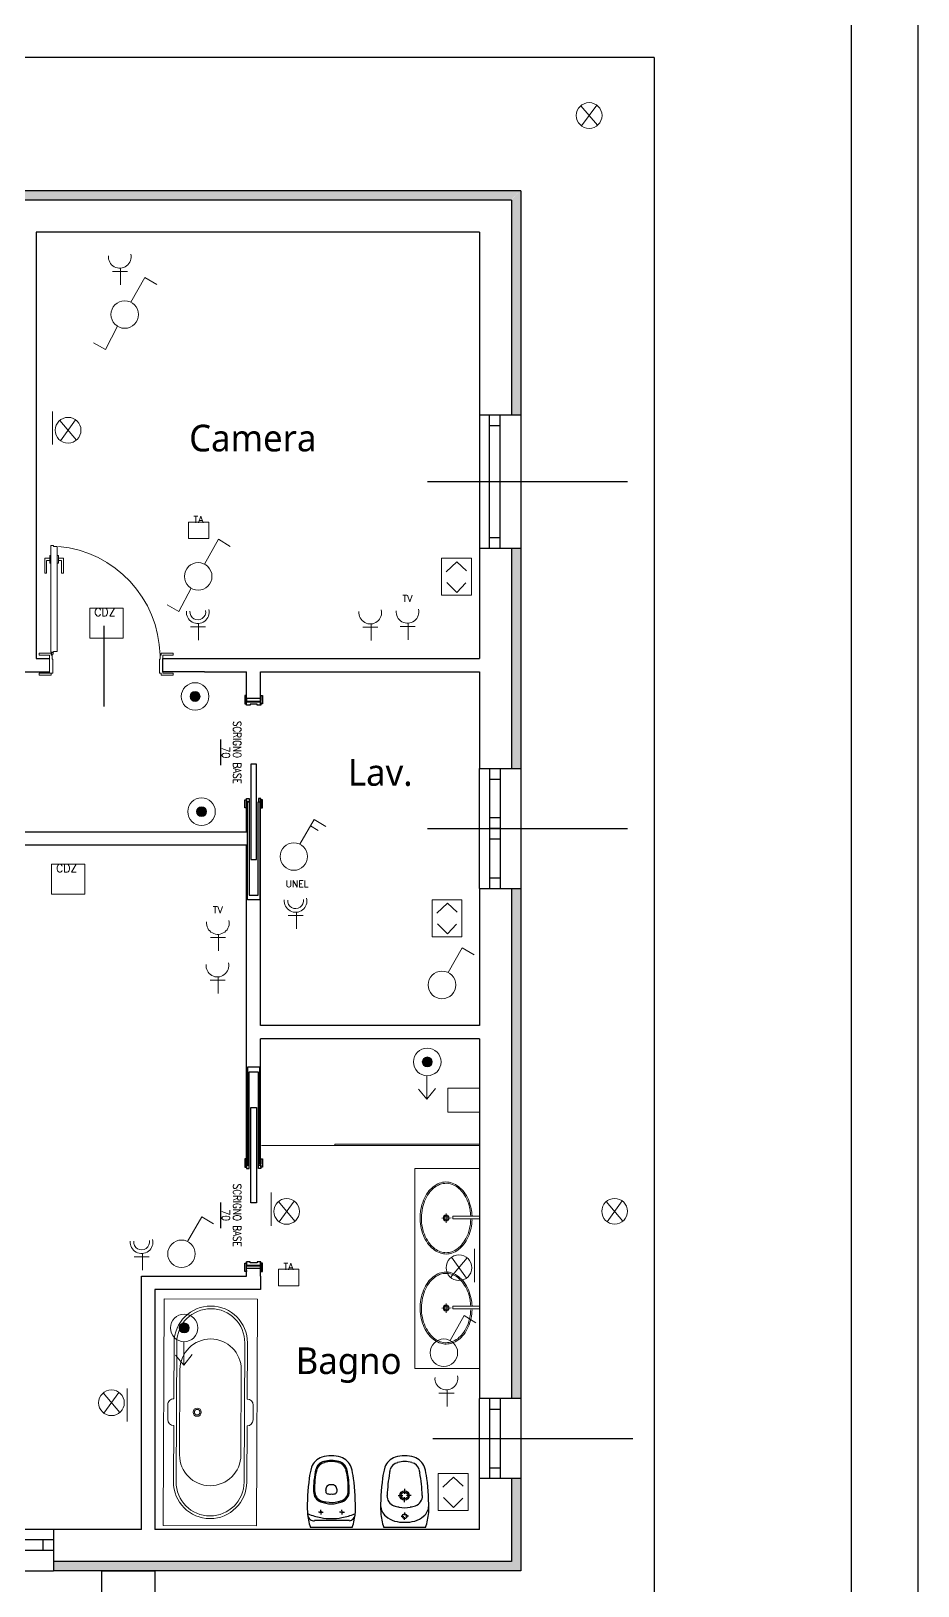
# Model space of a CAD drawing. Header units: millimetres. Extents: x 2622 to 2811, y 687 to 801.
# Drawn here: x 2664.33 to 2670.98, y 697.25 to 708.91 of the extents above; entities that cross this region are included whole.
import ezdxf
from ezdxf.enums import TextEntityAlignment as Align

# ---------------------------------------------------------------- set-up
doc = ezdxf.new("R2010")
doc.units = ezdxf.units.MM
doc.linetypes.add('CONTINUA', pattern=[0])
for name, color, linetype, lineweight in [('ARREDO', 5, 'Continuous', 13), ('scale', 2, 'Continuous', 13), ('solid', 252, 'Continuous', 9)]:
    doc.layers.add(name, color=color, linetype=linetype, lineweight=lineweight)
for name, color, linetype in [('Muri', 3, 'Continuous'), ('Quote', 252, 'Continuous'), ('Sottile', 5, 'Continuous'), ('Verde', 84, 'Continuous')]:
    doc.layers.add(name, color=color, linetype=linetype)
doc.styles.add('ROMNANS', font='romans.shx')
doc.styles.add('SIMPLEX', font='simplex.shx', dxfattribs={"width": 0.7})
doc.styles.add('STYLE2', font='l_10646.ttf')

# ---------------------------------------------------------------- blocks, each defined once
blk = doc.blocks.new('addas')
at = {"layer": 'ARREDO'}
for p, q in [((2700.222, 887.952), (2700.222, 888.132)), ((2700.458, 888.132), (2700.222, 888.132)), ((2700.458, 887.952), (2700.222, 887.952)), ((2700.458, 887.703), (2698.823, 887.703)), ((2700.458, 887.713), (2699.374, 887.713)), ((2699.374, 887.713), (2699.374, 887.703)), ((2700.458, 887.531), (2699.973, 887.531)), ((2699.973, 886.031), (2699.973, 887.531)), ((2700.258, 887.153), (2700.258, 887.173)), ((2700.258, 887.173), (2700.458, 887.173)), ((2700.458, 887.153), (2700.258, 887.153)), ((2698.087, 884.854), (2698.094, 886.554)), ((2698.094, 886.554), (2698.794, 886.551)), ((2698.794, 886.551), (2698.787, 884.851)), ((2700.258, 886.478), (2700.258, 886.498)), ((2700.258, 886.498), (2700.458, 886.498)), ((2700.458, 886.478), (2700.258, 886.478)), ((2698.166, 885.803), (2698.168, 886.225)), ((2698.183, 885.181), (2698.188, 886.225)), ((2698.698, 886.223), (2698.693, 885.179)), ((2698.718, 886.223), (2698.716, 885.801)), ((2698.209, 885.383), (2698.212, 886.023)), ((2698.672, 886.021), (2698.669, 885.381)), ((2700.458, 886.031), (2699.973, 886.031)), ((2698.12, 885.648), (2698.121, 885.758)), ((2698.761, 885.756), (2698.76, 885.646)), ((2698.163, 885.181), (2698.165, 885.603)), ((2698.715, 885.601), (2698.713, 885.179)), ((2698.787, 884.851), (2698.087, 884.854))]:
    blk.add_line(p, q, dxfattribs=at)
at = {"layer": 'ARREDO', "linetype": 'CONTINUA', "lineweight": -3}
for p, q in [((2699.897, 885.128), (2699.897, 885.092)), ((2699.268, 884.964), (2699.268, 884.971)), ((2699.427, 884.964), (2699.427, 884.971)), ((2699.848, 885.078), (2699.884, 885.078)), ((2699.897, 885.029), (2699.897, 885.065)), ((2699.947, 885.078), (2699.911, 885.078)), ((2699.483, 884.89), (2699.222, 884.89)), ((2699.257, 884.953), (2699.25, 884.953)), ((2699.268, 884.942), (2699.268, 884.935)), ((2699.279, 884.953), (2699.286, 884.953)), ((2699.416, 884.953), (2699.409, 884.953)), ((2699.427, 884.942), (2699.427, 884.935)), ((2699.438, 884.953), (2699.445, 884.953)), ((2699.87, 884.923), (2699.891, 884.923)), ((2699.897, 884.951), (2699.897, 884.93)), ((2699.897, 884.896), (2699.897, 884.917)), ((2699.925, 884.923), (2699.904, 884.923)), ((2699.504, 884.839), (2699.191, 884.839)), ((2700.054, 884.839), (2699.741, 884.839))]:
    blk.add_line(p, q, dxfattribs=at)
at = {"layer": 'ARREDO'}
for points in [[(2700.208, 887.194), (2700.208, 887.124)], [(2700.246, 887.16), (2700.176, 887.159)], [(2700.208, 886.519), (2700.208, 886.449)], [(2700.246, 886.485), (2700.176, 886.484)]]:
    blk.add_lwpolyline(points, dxfattribs=at)
for centre, radius in [((2700.208, 887.159), 0.0225), ((2700.208, 887.159), 0.015), ((2700.208, 886.484), 0.0225), ((2700.208, 886.484), 0.015), ((2698.341, 885.703), 0.031), ((2698.341, 885.703), 0.021)]:
    blk.add_circle(centre, radius, dxfattribs=at)
at = {"layer": 'ARREDO', "linetype": 'CONTINUA', "lineweight": -3}
for centre, radius in [((2699.897, 885.078), 0.035), ((2699.897, 885.078), 0.025), ((2699.268, 884.953), 0.00653), ((2699.427, 884.953), 0.00653), ((2699.897, 884.923), 0.0175)]:
    blk.add_circle(centre, radius, dxfattribs=at)
at = {"layer": 'ARREDO'}
for centre, radius, start, end in [((2698.443, 886.224), 0.275, 359.7735, 179.7735), ((2698.443, 886.224), 0.255, 359.7735, 179.7735), ((2698.442, 886.022), 0.23, 359.7735, 179.7735), ((2698.166, 885.758), 0.045, 89.7735, 179.7735), ((2698.716, 885.756), 0.045, 359.7735, 89.7735), ((2698.165, 885.648), 0.045, 179.7735, 269.7735), ((2698.715, 885.646), 0.045, 269.7735, 359.7735), ((2698.439, 885.382), 0.23, 179.7735, 359.7735), ((2698.438, 885.18), 0.275, 179.7735, 359.7735), ((2698.438, 885.18), 0.255, 179.7735, 359.7735)]:
    blk.add_arc(centre, radius, start, end, dxfattribs=at)
at = {"layer": 'ARREDO', "linetype": 'CONTINUA', "lineweight": -3}
for centre, radius, start, end in [((2699.312, 885.252), 0.119, 107.4408, 161.4084), ((2699.306, 885.258), 0.0762, 101.0792, 165.2019), ((2699.308, 885.254), 0.0718, 101.0792, 165.2019), ((2699.36, 885.03), 0.346, 92.1103, 104.0113), ((2699.353, 885.12), 0.221, 91.4351, 106.2106), ((2699.353, 885.124), 0.209, 91.4351, 106.2106), ((2699.335, 885.03), 0.346, 75.9887, 87.8897), ((2699.342, 885.12), 0.221, 73.7894, 88.5649), ((2699.342, 885.124), 0.209, 73.7894, 88.5649), ((2699.387, 885.254), 0.0718, 14.7981, 78.9208), ((2699.389, 885.258), 0.0762, 14.7981, 78.9208), ((2699.383, 885.252), 0.119, 18.5916, 72.5592), ((2699.862, 885.252), 0.119, 107.4408, 161.4084), ((2699.858, 885.254), 0.0718, 101.0792, 165.2019), ((2699.91, 885.03), 0.346, 92.1103, 104.0113), ((2699.903, 885.124), 0.209, 91.4351, 106.2106), ((2699.885, 885.03), 0.346, 75.9887, 87.8897), ((2699.892, 885.124), 0.209, 73.7894, 88.5649), ((2699.937, 885.254), 0.0718, 14.7981, 78.9208), ((2699.933, 885.252), 0.119, 18.5916, 72.5592), ((2700.763, 884.992), 1.596, 172.2735, 181.5088), ((2699.569, 885.171), 0.389, 162.1833, 174.843), ((2699.815, 885.131), 0.601, 165.9131, 182.2159), ((2699.788, 885.134), 0.567, 165.9131, 182.2159), ((2698.907, 885.134), 0.567, 357.7841, 14.0869), ((2698.88, 885.131), 0.601, 357.7841, 14.0869), ((2699.126, 885.171), 0.389, 5.157, 17.8167), ((2697.932, 884.992), 1.596, 358.4912, 7.7265), ((2701.313, 884.992), 1.596, 172.2735, 181.5088), ((2700.119, 885.171), 0.389, 162.1833, 174.843), ((2701.07, 885.02), 1.306, 169.9136, 177.4167), ((2700.338, 885.134), 0.567, 165.9131, 168.3407), ((2699.457, 885.134), 0.567, 11.6593, 14.0869), ((2698.725, 885.02), 1.306, 2.5833, 10.0864), ((2699.676, 885.171), 0.389, 5.157, 17.8167), ((2698.482, 884.992), 1.596, 358.4912, 7.7265), ((2699.294, 885.105), 0.0796, 177.8988, 250.2047), ((2699.297, 885.11), 0.0751, 177.8988, 250.2047), ((2699.35, 885.12), 0.0451, 137.0927, 179.8567), ((2699.335, 885.117), 0.0305, 174.8906, 181.1725), ((2699.335, 885.114), 0.0303, 175.4605, 193.4579), ((2699.324, 885.11), 0.0193, 189.663, 254.0008), ((2699.343, 885.115), 0.0439, 84.1332, 126.4483), ((2699.338, 885.178), 0.0886, 257.5849, 276.0043), ((2699.352, 885.115), 0.0439, 53.5517, 95.8668), ((2699.357, 885.178), 0.0886, 263.9957, 282.4151), ((2699.37, 885.11), 0.0193, 285.9992, 350.337), ((2699.345, 885.12), 0.0451, 0.1433, 42.9073), ((2699.36, 885.114), 0.0303, 346.5421, 4.5395), ((2699.36, 885.117), 0.0305, 358.8275, 5.1094), ((2699.398, 885.11), 0.0751, 289.7953, 2.1012), ((2699.401, 885.105), 0.0796, 289.7953, 2.1012), ((2699.329, 885.202), 0.182, 250.2047, 263.0115), ((2699.33, 885.201), 0.172, 250.2047, 263.0115), ((2699.347, 885.213), 0.197, 258.0666, 281.9334), ((2699.349, 885.26), 0.233, 260.2504, 282.2959), ((2699.366, 885.202), 0.182, 276.9885, 289.7953), ((2699.365, 885.201), 0.172, 281.1704, 289.7953), ((2699.825, 885.005), 0.108, 181.8098, 230.0053), ((2699.844, 885.076), 0.0796, 177.8988, 250.2047), ((2699.879, 885.173), 0.182, 250.2047, 263.0115), ((2699.897, 885.184), 0.197, 258.0666, 281.9334), ((2699.916, 885.173), 0.182, 276.9885, 289.7953), ((2699.951, 885.076), 0.0796, 289.7953, 2.1012), ((2699.97, 885.005), 0.108, 309.9947, 358.1902), ((2699.621, 884.986), 0.455, 184.5084, 198.8356), ((2699.217, 884.936), 0.0471, 186.2614, 276.2614), ((2699.322, 885.265), 0.356, 245.2448, 261.4486), ((2699.347, 885.31), 0.405, 258.8046, 281.1954), ((2699.373, 885.265), 0.356, 278.5514, 294.7552), ((2699.478, 884.936), 0.0471, 276.2614, 353.7386), ((2699.074, 884.986), 0.455, 341.1644, 355.4916), ((2700.171, 884.986), 0.455, 184.5084, 198.8356), ((2699.88, 885.071), 0.193, 230.0053, 275.1362), ((2699.915, 885.071), 0.193, 264.8638, 309.9947), ((2699.624, 884.986), 0.455, 341.1644, 355.4916)]:
    blk.add_arc(centre, radius, start, end, dxfattribs=at)
at = {"layer": 'ARREDO'}
for points, knots in [([(2700.403, 887.146), (2700.402, 887.125), (2700.4, 887.104), (2700.391, 887.061), (2700.383, 887.038), (2700.365, 886.997), (2700.354, 886.978), (2700.328, 886.946), (2700.314, 886.932), (2700.284, 886.91), (2700.268, 886.902), (2700.238, 886.892), (2700.224, 886.89), (2700.209, 886.889), (2700.195, 886.889), (2700.182, 886.891), (2700.152, 886.9), (2700.136, 886.908), (2700.106, 886.929), (2700.091, 886.943), (2700.066, 886.975), (2700.054, 886.993), (2700.035, 887.034), (2700.027, 887.057), (2700.017, 887.103), (2700.014, 887.128), (2700.013, 887.177), (2700.014, 887.201), (2700.023, 887.249), (2700.03, 887.271), (2700.047, 887.314), (2700.058, 887.333), (2700.082, 887.367), (2700.096, 887.382), (2700.126, 887.405), (2700.141, 887.414), (2700.173, 887.426), (2700.189, 887.429), (2700.222, 887.43), (2700.238, 887.427), (2700.271, 887.416), (2700.286, 887.407), (2700.316, 887.384), (2700.33, 887.37), (2700.355, 887.337), (2700.366, 887.318), (2700.384, 887.276), (2700.391, 887.253), (2700.4, 887.212), (2700.402, 887.194), (2700.403, 887.176)], [4.763333, 4.763333, 4.763333, 4.763333, 4.989867, 4.989867, 5.254661, 5.254661, 5.519456, 5.519456, 5.784251, 5.784251, 6.049045, 6.049045, 6.283185, 6.283185, 6.283185, 6.506748, 6.506748, 6.771543, 6.771543, 7.036337, 7.036337, 7.301132, 7.301132, 7.565927, 7.565927, 7.830721, 7.830721, 8.095516, 8.095516, 8.360311, 8.360311, 8.625105, 8.625105, 8.8899, 8.8899, 9.154695, 9.154695, 9.419489, 9.419489, 9.684284, 9.684284, 9.949079, 9.949079, 10.213873, 10.213873, 10.478668, 10.478668, 10.743463, 10.743463, 10.938298, 10.938298, 10.938298, 10.938298]), ([(2700.209, 886.899), (2700.195, 886.899), (2700.18, 886.902), (2700.152, 886.911), (2700.137, 886.919), (2700.11, 886.939), (2700.097, 886.951), (2700.073, 886.982), (2700.061, 887.001), (2700.042, 887.042), (2700.035, 887.065), (2700.025, 887.112), (2700.023, 887.137), (2700.023, 887.186), (2700.026, 887.211), (2700.036, 887.258), (2700.043, 887.281), (2700.062, 887.321), (2700.074, 887.34), (2700.098, 887.369), (2700.109, 887.38), (2700.134, 887.398), (2700.147, 887.405), (2700.177, 887.417), (2700.195, 887.42), (2700.231, 887.419), (2700.249, 887.414), (2700.279, 887.399), (2700.292, 887.391), (2700.317, 887.37), (2700.328, 887.357), (2700.35, 887.326), (2700.361, 887.307), (2700.377, 887.266), (2700.384, 887.243), (2700.39, 887.206), (2700.392, 887.191), (2700.393, 887.176)], [6.283185, 6.283185, 6.283185, 6.283185, 6.536038, 6.536038, 6.788891, 6.788891, 7.043196, 7.043196, 7.317291, 7.317291, 7.591386, 7.591386, 7.86548, 7.86548, 8.139575, 8.139575, 8.41367, 8.41367, 8.687765, 8.687765, 8.917893, 8.917893, 9.148021, 9.148021, 9.460178, 9.460178, 9.772335, 9.772335, 10.007807, 10.007807, 10.243278, 10.243278, 10.507183, 10.507183, 10.771088, 10.771088, 10.938298, 10.938298, 10.938298, 10.938298]), ([(2700.393, 887.147), (2700.392, 887.132), (2700.391, 887.117), (2700.384, 887.073), (2700.376, 887.045), (2700.355, 887.001), (2700.344, 886.983), (2700.321, 886.952), (2700.308, 886.94), (2700.281, 886.919), (2700.266, 886.912), (2700.237, 886.902), (2700.223, 886.9), (2700.209, 886.899)], [4.763333, 4.763333, 4.763333, 4.763333, 4.929237, 4.929237, 5.261046, 5.261046, 5.524242, 5.524242, 5.776229, 5.776229, 6.038591, 6.038591, 6.283185, 6.283185, 6.283185, 6.283185]), ([(2700.403, 886.471), (2700.402, 886.45), (2700.4, 886.429), (2700.391, 886.386), (2700.383, 886.363), (2700.365, 886.322), (2700.354, 886.303), (2700.328, 886.27), (2700.314, 886.256), (2700.284, 886.234), (2700.268, 886.226), (2700.238, 886.217), (2700.224, 886.214), (2700.209, 886.214), (2700.195, 886.214), (2700.182, 886.216), (2700.152, 886.225), (2700.136, 886.233), (2700.106, 886.254), (2700.091, 886.267), (2700.066, 886.299), (2700.054, 886.318), (2700.035, 886.359), (2700.027, 886.381), (2700.017, 886.428), (2700.014, 886.452), (2700.013, 886.501), (2700.014, 886.526), (2700.023, 886.573), (2700.03, 886.596), (2700.047, 886.638), (2700.058, 886.658), (2700.082, 886.692), (2700.096, 886.707), (2700.126, 886.73), (2700.141, 886.739), (2700.173, 886.751), (2700.189, 886.754), (2700.222, 886.754), (2700.238, 886.752), (2700.271, 886.74), (2700.286, 886.732), (2700.316, 886.709), (2700.33, 886.695), (2700.355, 886.661), (2700.366, 886.642), (2700.384, 886.6), (2700.391, 886.578), (2700.4, 886.537), (2700.402, 886.519), (2700.403, 886.501)], [4.763333, 4.763333, 4.763333, 4.763333, 4.989867, 4.989867, 5.254661, 5.254661, 5.519456, 5.519456, 5.784251, 5.784251, 6.049045, 6.049045, 6.283185, 6.283185, 6.283185, 6.506748, 6.506748, 6.771543, 6.771543, 7.036337, 7.036337, 7.301132, 7.301132, 7.565927, 7.565927, 7.830721, 7.830721, 8.095516, 8.095516, 8.360311, 8.360311, 8.625105, 8.625105, 8.8899, 8.8899, 9.154695, 9.154695, 9.419489, 9.419489, 9.684284, 9.684284, 9.949079, 9.949079, 10.213873, 10.213873, 10.478668, 10.478668, 10.743463, 10.743463, 10.938298, 10.938298, 10.938298, 10.938298]), ([(2700.209, 886.224), (2700.195, 886.224), (2700.18, 886.226), (2700.152, 886.236), (2700.137, 886.244), (2700.11, 886.263), (2700.097, 886.276), (2700.073, 886.307), (2700.061, 886.326), (2700.042, 886.367), (2700.035, 886.39), (2700.025, 886.437), (2700.023, 886.462), (2700.023, 886.511), (2700.026, 886.536), (2700.036, 886.583), (2700.043, 886.605), (2700.062, 886.646), (2700.074, 886.665), (2700.098, 886.693), (2700.109, 886.705), (2700.134, 886.723), (2700.147, 886.73), (2700.177, 886.742), (2700.195, 886.745), (2700.231, 886.743), (2700.249, 886.739), (2700.279, 886.724), (2700.292, 886.716), (2700.317, 886.694), (2700.328, 886.681), (2700.35, 886.65), (2700.361, 886.631), (2700.377, 886.59), (2700.384, 886.568), (2700.39, 886.53), (2700.392, 886.515), (2700.393, 886.5)], [6.283185, 6.283185, 6.283185, 6.283185, 6.536038, 6.536038, 6.788891, 6.788891, 7.043196, 7.043196, 7.317291, 7.317291, 7.591386, 7.591386, 7.86548, 7.86548, 8.139575, 8.139575, 8.41367, 8.41367, 8.687765, 8.687765, 8.917893, 8.917893, 9.148021, 9.148021, 9.460178, 9.460178, 9.772335, 9.772335, 10.007807, 10.007807, 10.243278, 10.243278, 10.507183, 10.507183, 10.771088, 10.771088, 10.938298, 10.938298, 10.938298, 10.938298]), ([(2700.393, 886.471), (2700.392, 886.456), (2700.391, 886.441), (2700.384, 886.398), (2700.376, 886.37), (2700.355, 886.325), (2700.344, 886.307), (2700.321, 886.277), (2700.308, 886.264), (2700.281, 886.244), (2700.266, 886.236), (2700.237, 886.227), (2700.223, 886.224), (2700.209, 886.224)], [4.763333, 4.763333, 4.763333, 4.763333, 4.929237, 4.929237, 5.261046, 5.261046, 5.524242, 5.524242, 5.776229, 5.776229, 6.038591, 6.038591, 6.283185, 6.283185, 6.283185, 6.283185])]:
    blk.add_open_spline(points, degree=3, knots=knots, dxfattribs=at)
blk = doc.blocks.new('sadfff')
at = {"layer": 'Sottile'}
for p, q in [((2698.517, 890.747), (2698.517, 890.555)), ((2698.517, 887.276), (2698.517, 887.084))]:
    blk.add_line(p, q, dxfattribs=at)
for points in [[(2698.709, 891.071), (2698.711, 891.071), (2698.711, 891.078), (2698.698, 891.078), (2698.698, 891.016), (2698.711, 891.016), (2698.711, 891.041), (2698.709, 891.041)], [(2698.712, 891.036), (2698.817, 891.036), (2698.817, 891.056), (2698.712, 891.056)], [(2698.82, 891.071), (2698.819, 891.071), (2698.819, 891.078), (2698.832, 891.078), (2698.832, 891.016), (2698.819, 891.016), (2698.819, 891.041), (2698.82, 891.041)], [(2698.742, 891.013), (2698.742, 891.013), (2698.739, 891.013), (2698.739, 891.006), (2698.711, 891.006), (2698.711, 891.031), (2698.818, 891.031), (2698.818, 891.006), (2698.791, 891.006), (2698.791, 891.013), (2698.788, 891.013), (2698.788, 891.013)], [(2698.743, 889.847), (2698.786, 889.847), (2698.786, 890.562), (2698.743, 890.562)], [(2698.709, 890.241), (2698.711, 890.241), (2698.711, 890.234), (2698.698, 890.234), (2698.698, 890.296), (2698.711, 890.296), (2698.711, 890.271), (2698.709, 890.271)], [(2698.73, 890.281), (2698.711, 890.281), (2698.711, 890.306), (2698.73, 890.306)], [(2698.8, 890.281), (2698.818, 890.281), (2698.818, 890.306), (2698.8, 890.306)], [(2698.82, 890.241), (2698.819, 890.241), (2698.819, 890.234), (2698.832, 890.234), (2698.832, 890.296), (2698.819, 890.296), (2698.819, 890.271), (2698.82, 890.271)], [(2698.743, 887.989), (2698.786, 887.989), (2698.786, 887.274), (2698.743, 887.274)], [(2698.709, 887.595), (2698.711, 887.595), (2698.711, 887.602), (2698.698, 887.602), (2698.698, 887.54), (2698.711, 887.54), (2698.711, 887.565), (2698.709, 887.565)], [(2698.73, 887.555), (2698.711, 887.555), (2698.711, 887.53), (2698.73, 887.53)], [(2698.8, 887.555), (2698.818, 887.555), (2698.818, 887.53), (2698.8, 887.53)], [(2698.82, 887.595), (2698.819, 887.595), (2698.819, 887.602), (2698.832, 887.602), (2698.832, 887.54), (2698.819, 887.54), (2698.819, 887.565), (2698.82, 887.565)], [(2698.709, 886.765), (2698.711, 886.765), (2698.711, 886.758), (2698.698, 886.758), (2698.698, 886.82), (2698.711, 886.82), (2698.711, 886.795), (2698.709, 886.795)], [(2698.742, 886.823), (2698.742, 886.823), (2698.739, 886.823), (2698.739, 886.83), (2698.711, 886.83), (2698.711, 886.805), (2698.818, 886.805), (2698.818, 886.83), (2698.791, 886.83), (2698.791, 886.823), (2698.788, 886.823), (2698.788, 886.823)], [(2698.712, 886.8), (2698.817, 886.8), (2698.817, 886.78), (2698.712, 886.78)], [(2698.82, 886.765), (2698.819, 886.765), (2698.819, 886.758), (2698.832, 886.758), (2698.832, 886.82), (2698.819, 886.82), (2698.819, 886.795), (2698.82, 886.795)]]:
    blk.add_lwpolyline(points, close=True, dxfattribs=at)
for points in [[(2698.817, 890.281), (2698.817, 890.273), (2698.81, 890.273), (2698.81, 889.546), (2698.719, 889.546), (2698.719, 890.273), (2698.712, 890.273), (2698.712, 890.281), (2698.73, 890.281), (2698.73, 889.58), (2698.799, 889.58), (2698.799, 890.281), (2698.817, 890.281)], [(2698.817, 887.555), (2698.817, 887.563), (2698.81, 887.563), (2698.81, 888.29), (2698.719, 888.29), (2698.719, 887.563), (2698.712, 887.563), (2698.712, 887.555), (2698.73, 887.555), (2698.73, 888.256), (2698.799, 888.256), (2698.799, 887.555), (2698.817, 887.555)]]:
    blk.add_lwpolyline(points, dxfattribs=at)
at = {"layer": 'Sottile', "style": 'SIMPLEX'}
for s, width, p in [('SCRIGNO BASE', 0.8, (2698.641, 890.651)), ('70', 0.85, (2698.557, 890.651)), ('SCRIGNO BASE', 0.8, (2698.641, 887.18)), ('70', 0.85, (2698.557, 887.18))]:
    blk.add_text(s, height=0.06, rotation=270, dxfattribs=dict(at, width=width)).set_placement(p, align=Align.MIDDLE)

msp = doc.modelspace()

# ---------------------------------------------------------------- hatches: boundary and pattern name
at = {"layer": 'solid'}
for points in [[(2665.5195, 703.9165, 1), (2665.594, 703.9165, 1)], [(2665.5683, 703.0524, 1), (2665.6428, 703.0524, 1)], [(2667.2613, 701.1755, 1), (2667.3358, 701.1755, 1)], [(2665.4379, 699.1806, 1), (2665.5124, 699.1806, 1)]]:
    msp.add_hatch(color=256, dxfattribs=at).paths.add_polyline_path(points)
at = {"layer": 'Verde'}
h = msp.add_hatch(dxfattribs=at)
h.set_pattern_fill('HONEY', color=252, scale=0.0097)
h.set_pattern_definition([(0, (-147.88715, -234.61575), (0.04619625, 0.02667141726), [0.0307975, -0.061595]), (120, (-147.88715, -234.61575), (-0.0461962499, 0.02667141743), [0.0307975, -0.061595]), (60, (-147.88715, -234.61575), (1e-10, 0.05334283469), [-0.061595, 0.0307975])])
h.paths.add_polyline_path([(2659.5932, 707.7087), (2659.872, 707.7087), (2659.872, 707.6387), (2659.5932, 707.6387)])
h.paths.add_polyline_path([(2659.7629, 697.3587), (2659.7629, 697.4287), (2659.5932, 697.4287), (2659.5932, 697.3587)])
h.paths.add_polyline_path([(2660.7129, 697.4287), (2660.7129, 697.3587), (2661.3501, 697.3587), (2661.3501, 697.4287)])
h.paths.add_polyline_path([(2654.7001, 706.0046), (2654.7701, 706.0046), (2654.7701, 707.6387), (2659.5932, 707.6387), (2659.5932, 707.7087), (2654.7001, 707.7087), (2654.7001, 705.8456)])
h.paths.add_polyline_path([(2663.7569, 707.7087), (2663.7569, 707.6387), (2667.9273, 707.6387), (2667.991, 707.7087)])
h.paths.add_polyline_path([(2659.872, 707.6387), (2659.872, 707.7087), (2659.872, 707.7087), (2659.872, 707.6387)])
h.paths.add_polyline_path([(2667.9301, 706.0287), (2668.0001, 706.0287), (2668.0001, 707.7087), (2667.991, 707.7087), (2667.9301, 707.6387)])
h.paths.add_polyline_path([(2667.9301, 703.376), (2668.0001, 703.376), (2668.0001, 705.0287), (2667.9301, 705.0287)])
h.paths.add_polyline_path([(2668.0001, 698.0454), (2667.9301, 698.0454), (2667.9301, 697.4287), (2668.0001, 697.3587)])
h.paths.add_polyline_path([(2662.1488, 697.3587), (2662.6944, 697.3587), (2662.6944, 697.4287), (2661.3501, 697.4287), (2661.3501, 697.3587)])
h.paths.add_polyline_path([(2664.4944, 697.4287), (2664.4944, 697.3587), (2668.0001, 697.3587), (2667.9301, 697.4287)])
h.paths.add_polyline_path([(2667.9301, 698.6513), (2668.0001, 698.6513), (2668.0001, 702.476), (2667.9301, 702.476)])
h.paths.add_polyline_path([(2668.0001, 698.0513), (2667.9301, 698.0513), (2667.9301, 698.0454), (2668.0001, 698.0454)])

# ---------------------------------------------------------------- linework, layer by layer
for p, q in [((2670.9783, 716.9671), (2670.9783, 687.2171)), ((2669.0001, 708.7087), (2651.3001, 708.7087)), ((2669.0001, 708.7087), (2669.0001, 694.22)), ((2667.6901, 706.0287), (2667.6901, 705.0287)), ((2668.0001, 706.0287), (2668.0001, 705.0287)), ((2667.6901, 702.476), (2667.6901, 703.376)), ((2668.0001, 703.376), (2668.0001, 702.476)), ((2667.6901, 698.0513), (2667.6901, 698.6513)), ((2668.0001, 698.6513), (2668.0001, 698.0513)), ((2664.4944, 697.6687), (2662.6944, 697.6687)), ((2662.6944, 697.3587), (2664.4944, 697.3587))]:
    msp.add_line(p, q)
at = {"layer": 'ARREDO', "color": 240, "true_color": 0xed1f24}
for p, q in [((2668.575, 708.1994), (2668.4502, 708.3463)), ((2668.4561, 708.1948), (2668.5692, 708.3509)), ((2664.9984, 707.1031), (2664.9371, 707.1031)), ((2664.9984, 707.1281), (2664.9984, 707.0033)), ((2664.9984, 707.1031), (2665.0505, 707.1031)), ((2665.0755, 706.8729), (2665.1808, 707.0588)), ((2665.1808, 707.0588), (2665.2697, 707.0055)), ((2664.9753, 706.6925), (2664.8846, 706.517)), ((2664.8846, 706.517), (2664.7957, 706.5673)), ((2664.4878, 705.8052), (2664.4878, 706.0535)), ((2664.667, 705.8391), (2664.5422, 705.986)), ((2664.5481, 705.8345), (2664.6612, 705.9906)), ((2665.6268, 704.909), (2665.7321, 705.095)), ((2665.7321, 705.095), (2665.821, 705.0417)), ((2667.4406, 704.8503), (2667.5191, 704.9261)), ((2667.5191, 704.9261), (2667.5936, 704.8584)), ((2665.5266, 704.7286), (2665.4359, 704.5531)), ((2667.4453, 704.7718), (2667.5191, 704.6967)), ((2667.5191, 704.6967), (2667.5889, 704.7678)), ((2665.4359, 704.5531), (2665.347, 704.6035)), ((2665.5835, 704.4383), (2665.5222, 704.4383)), ((2665.5835, 704.4633), (2665.5835, 704.3385)), ((2665.5835, 704.4383), (2665.6356, 704.4383)), ((2666.8769, 704.4352), (2666.8155, 704.4352)), ((2666.8769, 704.4602), (2666.8769, 704.3354)), ((2666.8769, 704.4352), (2666.9289, 704.4352)), ((2667.1562, 704.4416), (2667.0949, 704.4416)), ((2667.1562, 704.4666), (2667.1562, 704.3418)), ((2667.1562, 704.4416), (2667.2083, 704.4416)), ((2666.3439, 702.8083), (2666.4492, 702.9942)), ((2666.4492, 702.9942), (2666.5381, 702.9409)), ((2666.4215, 702.9453), (2666.4809, 702.9119)), ((2666.3169, 702.273), (2666.2555, 702.273)), ((2666.3169, 702.2979), (2666.3169, 702.1731)), ((2666.3169, 702.273), (2666.3689, 702.273)), ((2667.3705, 702.2904), (2667.449, 702.3662)), ((2667.449, 702.3662), (2667.5235, 702.2985)), ((2667.3752, 702.2119), (2667.449, 702.1368)), ((2667.449, 702.1368), (2667.5188, 702.2078)), ((2665.7339, 702.1075), (2665.6726, 702.1075)), ((2665.7339, 702.1325), (2665.7339, 702.0077)), ((2665.7339, 702.1075), (2665.786, 702.1075)), ((2667.4551, 701.8452), (2667.5604, 702.0311)), ((2667.5604, 702.0311), (2667.6493, 701.9779)), ((2665.7306, 701.8132), (2665.7305, 701.6884)), ((2665.7306, 701.7882), (2665.6692, 701.7882)), ((2665.7306, 701.7882), (2665.7826, 701.7882)), ((2667.2953, 701.0724), (2667.2953, 700.8959)), ((2667.2953, 700.8959), (2667.2337, 700.9703)), ((2667.2953, 700.8959), (2667.3596, 700.9755)), ((2666.1271, 699.947), (2666.1271, 700.1953)), ((2666.3063, 699.9809), (2666.1815, 700.1278)), ((2666.1873, 699.9763), (2666.3004, 700.1324)), ((2668.766, 699.982), (2668.6412, 700.1289)), ((2668.6471, 699.9774), (2668.7602, 700.1335)), ((2665.5012, 699.8291), (2665.6065, 700.0151)), ((2665.6065, 700.0151), (2665.6954, 699.9618)), ((2665.1619, 699.714), (2665.1005, 699.714)), ((2665.1619, 699.739), (2665.1618, 699.6142)), ((2665.1619, 699.714), (2665.2139, 699.714)), ((2667.4736, 699.5589), (2667.5984, 699.7058)), ((2667.5926, 699.5543), (2667.4795, 699.7104)), ((2667.6528, 699.525), (2667.6528, 699.7733)), ((2667.4692, 699.087), (2667.5746, 699.273)), ((2667.5746, 699.273), (2667.6634, 699.2197)), ((2665.4719, 699.0775), (2665.4719, 698.901)), ((2665.4719, 698.901), (2665.4103, 698.9754)), ((2665.4719, 698.901), (2665.5362, 698.9807)), ((2664.8673, 698.6931), (2664.9921, 698.5462)), ((2664.9862, 698.6977), (2664.8731, 698.5416)), ((2665.0465, 698.727), (2665.0465, 698.4787)), ((2667.4476, 698.692), (2667.3862, 698.692)), ((2667.4476, 698.7169), (2667.4476, 698.5921)), ((2667.4476, 698.692), (2667.4996, 698.692)), ((2667.4158, 697.9868), (2667.4944, 698.0626)), ((2667.4944, 698.0626), (2667.5689, 697.9949)), ((2667.4206, 697.9083), (2667.4944, 697.8332)), ((2667.4944, 697.8332), (2667.5642, 697.9042))]:
    msp.add_line(p, q, dxfattribs=at)
for points in [[(2665.5081, 705.2245), (2665.6609, 705.2245), (2665.6609, 705.1012), (2665.5081, 705.1012)], [(2667.4047, 704.6748), (2667.629, 704.6748), (2667.629, 704.9522), (2667.4047, 704.9522)], [(2664.7678, 704.3541), (2665.0176, 704.3541), (2665.0176, 704.5787), (2664.7678, 704.5787)], [(2664.4812, 702.4332), (2664.731, 702.4332), (2664.731, 702.6578), (2664.4812, 702.6578)], [(2667.3346, 702.1149), (2667.5589, 702.1149), (2667.5589, 702.3923), (2667.3346, 702.3923)], [(2666.1835, 699.6206), (2666.3362, 699.6206), (2666.3362, 699.4972), (2666.1835, 699.4972)], [(2667.38, 697.8113), (2667.6043, 697.8113), (2667.6043, 698.0887), (2667.38, 698.0887)]]:
    msp.add_lwpolyline(points, close=True, dxfattribs=at)
for centre, radius in [((2668.5126, 708.2729), 0.0964), ((2665.0293, 706.7805), 0.1033), ((2664.6046, 705.9126), 0.0964), ((2665.5806, 704.8167), 0.1033), ((2665.5568, 703.9165), 0.1032), ((2665.5568, 703.9165), 0.0373), ((2665.6056, 703.0524), 0.1032), ((2665.6056, 703.0524), 0.0373), ((2666.2977, 702.7159), 0.1033), ((2667.4089, 701.7528), 0.1033), ((2667.2986, 701.1755), 0.1032), ((2667.2986, 701.1755), 0.0373), ((2666.2439, 700.0544), 0.0964), ((2668.7036, 700.0555), 0.0964), ((2665.455, 699.7368), 0.1033), ((2667.536, 699.6323), 0.0964), ((2665.4752, 699.1806), 0.1032), ((2665.4752, 699.1806), 0.0373), ((2667.423, 698.9946), 0.1033), ((2664.9297, 698.6197), 0.0964)]:
    msp.add_circle(centre, radius, dxfattribs=at)
for centre, radius, start, end in [((2664.9924, 707.2132), 0.0853, 174.75615, 13.34956), ((2665.5775, 704.5484), 0.0853, 174.75615, 13.34956), ((2665.5776, 704.5503), 0.0593, 175.52193, 9.34916), ((2666.8709, 704.5452), 0.0853, 174.75615, 13.34956), ((2667.1502, 704.5517), 0.0853, 174.75615, 13.34956), ((2666.3109, 702.383), 0.0853, 174.75615, 13.34956), ((2666.3109, 702.385), 0.0593, 175.52193, 9.34916), ((2665.7279, 702.2175), 0.0853, 174.75615, 13.34956), ((2665.7245, 701.8982), 0.0853, 174.75615, 13.34956), ((2665.1558, 699.8241), 0.0853, 174.75615, 13.34956), ((2665.1559, 699.826), 0.0593, 175.52193, 9.34916), ((2667.4416, 698.802), 0.0853, 174.75615, 13.34956)]:
    msp.add_arc(centre, radius, start, end, dxfattribs=at)
at = {"layer": 'Muri'}
for p, q in [((2670.4783, 716.4671), (2670.4783, 687.7171)), ((2668.0001, 707.7087), (2663.7569, 707.7087)), ((2668.0001, 707.7087), (2668.0001, 706.0287)), ((2667.6901, 707.3987), (2664.3662, 707.3987)), ((2664.3662, 707.3987), (2664.3662, 704.2016)), ((2667.6901, 707.3987), (2667.6901, 706.0287)), ((2667.6901, 706.0287), (2668.0001, 706.0287)), ((2667.6901, 705.0287), (2667.6901, 704.2016)), ((2667.6901, 705.0287), (2668.0001, 705.0287)), ((2667.6901, 705.0287), (2668.0001, 705.0287)), ((2668.0001, 705.0287), (2668.0001, 703.376)), ((2664.3662, 704.2016), (2664.4642, 704.2016)), ((2663.3234, 704.1016), (2664.4642, 704.1016)), ((2665.6281, 704.1016), (2665.9438, 704.1016)), ((2665.9438, 703.8516), (2665.9438, 704.1016)), ((2666.0488, 704.1016), (2667.6901, 704.1016)), ((2666.0488, 703.8516), (2666.0488, 704.1016)), ((2667.6901, 704.1016), (2667.6901, 703.376)), ((2667.6901, 703.376), (2668.0001, 703.376)), ((2665.9438, 702.9016), (2665.9438, 703.1516)), ((2666.0488, 701.4491), (2666.0488, 703.1516)), ((2662.2958, 702.9016), (2665.9438, 702.9016)), ((2665.9438, 702.8016), (2662.2958, 702.8016)), ((2664.8664, 702.8016), (2663.9114, 702.8016)), ((2665.9438, 700.4011), (2665.9438, 702.8016)), ((2667.6901, 702.476), (2667.6901, 701.4491)), ((2667.6901, 702.476), (2668.0001, 702.476)), ((2668.0001, 702.476), (2668.0001, 698.6513)), ((2667.6901, 701.4491), (2666.0488, 701.4491)), ((2666.0488, 700.4011), (2666.0488, 701.3491)), ((2667.6901, 701.3491), (2666.0488, 701.3491)), ((2667.6901, 701.3491), (2667.6901, 698.6513)), ((2665.9438, 699.5687), (2665.9438, 699.6761)), ((2666.0488, 699.5687), (2666.0488, 699.6761)), ((2666.0488, 699.5687), (2666.0488, 699.4687)), ((2668.0001, 698.6513), (2667.6901, 698.6513)), ((2668.0001, 698.6513), (2667.6901, 698.6513)), ((2668.0001, 698.0513), (2667.6901, 698.0513)), ((2668.0001, 698.0513), (2667.6901, 698.0513)), ((2667.6901, 697.6687), (2667.6901, 698.0481)), ((2668.0001, 698.0513), (2668.0001, 697.3587)), ((2664.4944, 697.6687), (2664.4944, 697.3587)), ((2664.4944, 697.6687), (2664.4944, 697.3587)), ((2665.1561, 697.6687), (2664.4944, 697.6687)), ((2667.6901, 697.6687), (2665.2561, 697.6687)), ((2668.0001, 697.3587), (2664.4944, 697.3587)), ((2664.8557, 697.3587), (2665.2557, 697.3587)), ((2664.8557, 697.3587), (2665.2557, 697.3587)), ((2664.8557, 697.3587), (2664.8557, 695.8587)), ((2665.2557, 697.3587), (2665.2557, 695.8587))]:
    msp.add_line(p, q, dxfattribs=at)
for points in [[(2665.5281, 704.1016), (2665.3142, 704.1016), (2665.3142, 704.2016), (2667.6901, 704.2016)], [(2665.6281, 704.1016), (2665.3142, 704.1016)], [(2665.1561, 697.6687), (2665.1561, 699.5687), (2665.9438, 699.5687)], [(2666.0488, 699.4687), (2665.2561, 699.4687), (2665.2561, 697.6687)]]:
    msp.add_lwpolyline(points, dxfattribs=at)
at = {"layer": 'Quote'}
msp.add_line((2666.8557, 697.3587), (2665.9071, 697.3587), dxfattribs=at)
at = {"layer": 'Sottile'}
for p, q in [((2667.9301, 707.6387), (2663.7569, 707.6387)), ((2667.9301, 707.6387), (2667.9301, 706.0287)), ((2667.7651, 705.0287), (2667.7651, 706.0287)), ((2667.8451, 705.0287), (2667.8451, 706.0287)), ((2667.7651, 705.9487), (2667.8451, 705.9487)), ((2667.3001, 705.5287), (2668.8001, 705.5287)), ((2667.7651, 705.1087), (2667.8451, 705.1087)), ((2667.7651, 705.1087), (2667.8251, 705.1087)), ((2667.9301, 705.0287), (2667.9301, 703.376)), ((2664.8764, 703.8418), (2664.8764, 704.4454)), ((2667.7651, 703.376), (2667.7651, 702.476)), ((2667.8451, 703.376), (2667.8451, 702.476)), ((2667.7651, 703.296), (2667.8451, 703.296)), ((2667.8451, 703.006), (2667.7651, 703.006)), ((2667.3001, 702.926), (2668.8001, 702.926)), ((2667.8451, 702.926), (2667.7651, 702.926)), ((2667.8451, 702.846), (2667.7651, 702.846)), ((2667.7651, 702.556), (2667.8451, 702.556)), ((2667.9301, 702.476), (2667.9301, 698.6513)), ((2667.7651, 698.6513), (2667.7651, 698.0513)), ((2667.8451, 698.6513), (2667.8451, 698.0513)), ((2667.7651, 698.5713), (2667.8451, 698.5713)), ((2667.3401, 698.3513), (2668.8401, 698.3513)), ((2667.7651, 698.1313), (2667.8451, 698.1313)), ((2667.9301, 698.0513), (2667.9301, 697.4287)), ((2662.6944, 697.5937), (2664.4944, 697.5937)), ((2662.6944, 697.5137), (2664.4944, 697.5137)), ((2664.4144, 697.5937), (2664.4144, 697.5137)), ((2667.9301, 697.4287), (2664.4944, 697.4287))]:
    msp.add_line(p, q, dxfattribs=at)
at = {"layer": 'Sottile', "linetype": 'CONTINUA', "lineweight": 9}
for p, q in [((2664.4292, 704.9348), (2664.4292, 704.9537)), ((2664.4292, 704.9537), (2664.4669, 704.9537)), ((2664.4292, 704.9348), (2664.4292, 704.9537)), ((2664.4292, 704.9537), (2664.4669, 704.9537)), ((2664.4669, 704.9725), (2664.4763, 704.9725)), ((2664.4669, 704.9725), (2664.4669, 704.916)), ((2664.4669, 704.9725), (2664.4763, 704.9725)), ((2664.4669, 704.9725), (2664.4669, 704.916)), ((2664.4669, 704.9537), (2664.4669, 704.9348)), ((2664.4669, 704.9537), (2664.4669, 704.9348)), ((2664.4763, 705.0479), (2664.4952, 705.0479)), ((2664.4763, 705.0479), (2664.4763, 704.2473)), ((2664.4763, 705.0479), (2664.4952, 705.0479)), ((2664.4763, 705.0479), (2664.4763, 704.2473)), ((2664.4763, 704.9725), (2664.4763, 704.916)), ((2664.4763, 704.9725), (2664.4763, 704.916)), ((2664.4952, 705.0479), (2664.4952, 705.0408)), ((2664.4952, 705.0479), (2664.4952, 705.0408)), ((2664.5234, 705.0408), (2664.4952, 705.0408)), ((2664.5234, 705.0408), (2664.4952, 705.0408)), ((2664.5234, 705.0408), (2664.5234, 704.2544)), ((2664.5234, 705.0408), (2664.5234, 704.2544)), ((2664.5234, 704.9725), (2664.5234, 704.916)), ((2664.5329, 704.9725), (2664.5234, 704.9725)), ((2664.5234, 704.9725), (2664.5234, 704.916)), ((2664.5329, 704.9725), (2664.5234, 704.9725)), ((2664.5329, 704.9725), (2664.5234, 704.9725)), ((2664.5329, 704.9725), (2664.5234, 704.9725)), ((2664.5329, 704.9725), (2664.5329, 704.916)), ((2664.5329, 704.9725), (2664.5329, 704.916)), ((2664.5329, 704.9725), (2664.5329, 704.916)), ((2664.5329, 704.9725), (2664.5329, 704.916)), ((2664.5706, 704.9537), (2664.5329, 704.9537)), ((2664.5329, 704.9537), (2664.5329, 704.9348)), ((2664.5706, 704.9537), (2664.5329, 704.9537)), ((2664.5329, 704.9537), (2664.5329, 704.9348)), ((2664.5706, 704.9537), (2664.5329, 704.9537)), ((2664.5329, 704.9537), (2664.5329, 704.9348)), ((2664.5706, 704.9537), (2664.5329, 704.9537)), ((2664.5329, 704.9537), (2664.5329, 704.9348)), ((2664.5706, 704.9348), (2664.5706, 704.9537)), ((2664.5706, 704.9348), (2664.5706, 704.9537)), ((2664.4292, 704.8406), (2664.4292, 704.9348)), ((2664.4292, 704.8406), (2664.4292, 704.9348)), ((2664.4433, 704.8406), (2664.4292, 704.8406)), ((2664.4433, 704.8406), (2664.4292, 704.8406)), ((2664.4669, 704.9348), (2664.4433, 704.9348)), ((2664.4433, 704.9348), (2664.4433, 704.8406)), ((2664.4669, 704.9348), (2664.4433, 704.9348)), ((2664.4433, 704.9348), (2664.4433, 704.8406)), ((2664.4763, 704.916), (2664.4669, 704.916)), ((2664.4763, 704.916), (2664.4669, 704.916)), ((2664.5234, 704.916), (2664.5329, 704.916)), ((2664.5234, 704.916), (2664.5329, 704.916)), ((2664.5234, 704.916), (2664.5329, 704.916)), ((2664.5234, 704.916), (2664.5329, 704.916)), ((2664.5329, 704.9348), (2664.5564, 704.9348)), ((2664.5329, 704.9348), (2664.5564, 704.9348)), ((2664.5329, 704.9348), (2664.5564, 704.9348)), ((2664.5329, 704.9348), (2664.5564, 704.9348)), ((2664.5564, 704.9348), (2664.5564, 704.8406)), ((2664.5564, 704.9348), (2664.5564, 704.8406)), ((2664.5564, 704.8406), (2664.5706, 704.8406)), ((2664.5564, 704.8406), (2664.5706, 704.8406)), ((2664.5706, 704.8406), (2664.5706, 704.9348)), ((2664.5706, 704.8406), (2664.5706, 704.9348)), ((2664.4763, 704.2473), (2664.4952, 704.2473)), ((2664.4763, 704.2473), (2664.4952, 704.2473)), ((2664.5234, 704.2544), (2664.4952, 704.2544)), ((2664.4952, 704.2473), (2664.4952, 704.2544)), ((2664.5234, 704.2544), (2664.4952, 704.2544)), ((2664.4952, 704.2473), (2664.4952, 704.2544)), ((2664.3867, 704.2411), (2664.3867, 704.2261)), ((2664.4767, 704.2411), (2664.3867, 704.2411)), ((2664.3867, 704.2411), (2664.3867, 704.2261)), ((2664.3867, 704.2261), (2664.4642, 704.2261)), ((2664.4642, 704.2261), (2664.4642, 704.0911)), ((2664.4767, 704.2261), (2664.4767, 704.2411)), ((2664.4767, 704.2261), (2664.4767, 704.2411)), ((2664.4792, 704.2261), (2664.4767, 704.2261)), ((2664.4792, 704.2261), (2664.4767, 704.2261)), ((2664.4792, 704.2261), (2664.4842, 704.2261)), ((2664.4792, 704.2261), (2664.4842, 704.2261)), ((2664.4842, 704.2261), (2664.4842, 704.1961)), ((2664.4842, 704.2261), (2664.4842, 704.1961)), ((2664.4843, 704.1961), (2664.4892, 704.1961)), ((2664.4843, 704.1961), (2664.4892, 704.1961)), ((2664.4892, 704.1961), (2664.4892, 704.0911)), ((2664.4892, 704.1961), (2664.4892, 704.0911)), ((2665.2941, 704.1961), (2665.2892, 704.1961)), ((2665.2892, 704.1961), (2665.2892, 704.0911)), ((2665.2941, 704.1961), (2665.2892, 704.1961)), ((2665.2892, 704.1961), (2665.2892, 704.0911)), ((2665.2942, 704.2261), (2665.2942, 704.1961)), ((2665.2992, 704.2261), (2665.2942, 704.2261)), ((2665.2942, 704.2261), (2665.2942, 704.1961)), ((2665.2992, 704.2261), (2665.2942, 704.2261)), ((2665.2992, 704.2261), (2665.3017, 704.2261)), ((2665.2992, 704.2261), (2665.3017, 704.2261)), ((2665.3017, 704.2261), (2665.3017, 704.2411)), ((2665.3017, 704.2411), (2665.3917, 704.2411)), ((2665.3017, 704.2261), (2665.3017, 704.2411)), ((2665.3017, 704.2411), (2665.3917, 704.2411)), ((2665.3917, 704.2261), (2665.3142, 704.2261)), ((2665.3142, 704.2261), (2665.3142, 704.0911)), ((2665.3917, 704.2261), (2665.3142, 704.2261)), ((2665.3917, 704.2411), (2665.3917, 704.2261)), ((2665.3917, 704.2411), (2665.3917, 704.2261)), ((2664.3867, 704.0761), (2664.3867, 704.0911)), ((2664.3867, 704.0911), (2664.4742, 704.0911)), ((2664.3867, 704.0761), (2664.3867, 704.0911)), ((2664.3867, 704.0911), (2664.4642, 704.0911)), ((2664.4767, 704.0761), (2664.3867, 704.0761)), ((2664.4767, 704.0761), (2664.3867, 704.0761)), ((2664.4767, 704.0911), (2664.4767, 704.0761)), ((2664.4767, 704.0911), (2664.4792, 704.0911)), ((2664.4767, 704.0911), (2664.4767, 704.0761)), ((2664.4767, 704.0911), (2664.4792, 704.0911)), ((2664.4892, 704.0911), (2664.4792, 704.0911)), ((2664.4892, 704.0911), (2664.4792, 704.0911)), ((2665.2892, 704.0911), (2665.2992, 704.0911)), ((2665.2892, 704.0911), (2665.2992, 704.0911)), ((2665.2992, 704.0911), (2665.3017, 704.0911)), ((2665.2992, 704.0911), (2665.3017, 704.0911)), ((2665.3017, 704.0911), (2665.3017, 704.0761)), ((2665.3017, 704.0911), (2665.3017, 704.0761)), ((2665.3017, 704.0761), (2665.3917, 704.0761)), ((2665.3017, 704.0761), (2665.3917, 704.0761)), ((2665.3917, 704.0911), (2665.3142, 704.0911)), ((2665.3917, 704.0911), (2665.3142, 704.0911)), ((2665.3917, 704.0761), (2665.3917, 704.0911)), ((2665.3917, 704.0761), (2665.3917, 704.0911))]:
    msp.add_line(p, q, dxfattribs=at)
msp.add_circle((2664.4867, 704.2376), 0.007, dxfattribs=at)
msp.add_circle((2664.4867, 704.2376), 0.007, dxfattribs=at)
msp.add_arc((2664.4584, 704.2082), 0.836, 1.22331, 84.85209, dxfattribs=at)

# ---------------------------------------------------------------- block references
for name in ['sadfff', 'addas']:
    msp.add_blockref(name, (-32.7683, -187.1541))

# ---------------------------------------------------------------- texts
at = {"char_height": 0.2, "width": 3.508995, "attachment_point": 5, "style": 'STYLE2'}
for s, insert in [('Camera', (2665.9898, 705.8526)), ('Lav.', (2666.9457, 703.3445)), ('Bagno', (2666.7089, 698.9016))]:
    msp.add_mtext(s, dxfattribs=dict(at, insert=insert))
at = {"layer": 'scale', "char_height": 0.05, "width": 0.079945, "attachment_point": 1, "style": 'ROMNANS'}
for s, insert in [(' TA', (2665.5459, 705.2694)), (' TV', (2667.1135, 704.6749)), (' {\\H1.2x;CDZ}', (2664.8011, 704.5787)), (' {\\H1.2x;CDZ}', (2664.5145, 702.6578)), (' UNEL', (2666.2366, 702.5352)), (' TV', (2665.6913, 702.3408)), (' TA', (2666.2213, 699.6654))]:
    msp.add_mtext(s, dxfattribs=dict(at, insert=insert))

doc.saveas('drawing.dxf')
